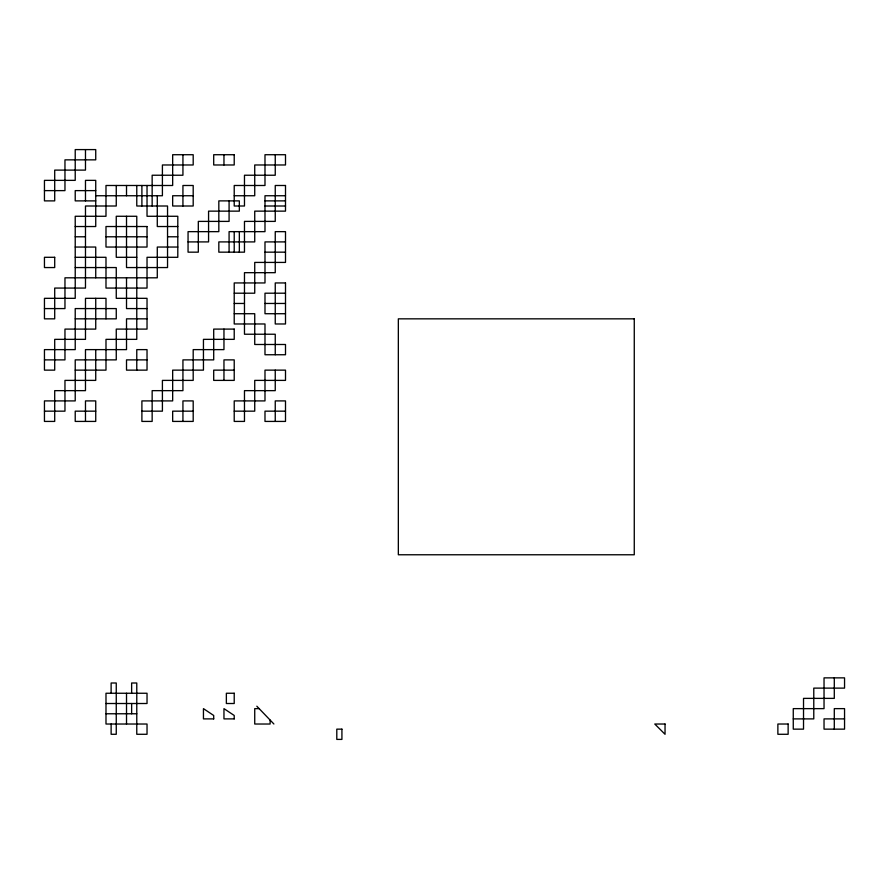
<?xml version="1.0" encoding="UTF-8"?>
<svg xmlns="http://www.w3.org/2000/svg" width="889" height="889" viewBox="0 0 889 889"><rect width="100%" height="100%" fill="white"/><g stroke="black" fill="none" stroke-linecap="round" stroke-linejoin="round"><path stroke-width="1.33" d="M44.45 190.624L64.964 190.624L64.964 159.853L95.734 159.853L95.734 149.596L75.221 149.596L75.221 180.367L44.45 180.367L44.45 200.881L54.707 200.881L54.707 170.11L85.477 170.11L85.477 149.596M95.734 190.624L75.221 190.624L75.221 200.881L95.734 200.881M95.734 195.747L162.409 195.747L162.409 164.976L193.191 164.976L193.191 154.719L172.666 154.719L172.666 185.49L105.991 185.49L105.991 216.271L75.221 216.271L75.221 298.326L44.45 298.326L44.45 318.84L54.707 318.84L54.707 288.069L85.477 288.069L85.477 206.004L116.259 206.004L116.259 185.49M193.191 195.747L172.666 195.747L172.666 206.004L193.191 206.004L193.191 185.49L182.934 185.49L182.934 206.004M234.218 195.747L254.732 195.747L254.732 164.976L285.502 164.976L285.502 154.719L264.989 154.719L264.989 185.49L234.218 185.49L234.218 206.004L244.475 206.004L244.475 175.233L275.246 175.233L275.246 154.719M285.502 195.747L264.989 195.747L264.989 231.651L229.084 231.651L229.084 252.165M264.989 200.881L285.502 200.881M264.989 206.004L285.502 206.004M75.221 226.528L95.734 226.528L95.734 180.367L85.477 180.367L85.477 200.881M177.8 226.528L157.286 226.528L157.286 195.747M75.221 236.785L85.477 236.785M105.991 236.785L147.029 236.785M167.543 236.785L177.8 236.785M188.057 241.908L208.571 241.908L208.571 211.138L239.341 211.138L239.341 200.881L218.827 200.881L218.827 231.651L188.057 231.651L188.057 252.165L198.314 252.165L198.314 221.394L229.084 221.394L229.084 200.881M285.502 241.908L264.989 241.908L264.989 282.946L234.218 282.946L234.218 323.974L264.989 323.974L264.989 354.744L285.502 354.744L285.502 344.488L254.732 344.488L254.732 313.717L234.218 313.717M75.221 247.042L95.734 247.042L95.734 277.812M177.8 247.042L157.286 247.042L157.286 277.812L64.964 277.812L64.964 308.583L44.45 308.583M264.989 252.165L285.502 252.165M75.221 257.299L105.991 257.299L105.991 288.069L147.029 288.069L147.029 257.299L177.8 257.299L177.8 216.271L147.029 216.271L147.029 185.49M136.773 257.299L116.259 257.299L116.259 216.271L136.773 216.271L136.773 339.354L105.991 339.354L105.991 370.135L75.221 370.135M75.221 267.556L116.259 267.556L116.259 298.326L147.029 298.326L147.029 329.097L116.259 329.097L116.259 359.878L75.221 359.878L75.221 400.906L44.45 400.906L44.45 421.419L54.707 421.419L54.707 390.649L85.477 390.649L85.477 349.621L126.516 349.621L126.516 318.84L147.029 318.84M234.218 293.203L254.732 293.203L254.732 262.422L285.502 262.422L285.502 231.651L275.246 231.651L275.246 272.679L244.475 272.679L244.475 334.231L275.246 334.231L275.246 354.744M285.502 293.203L264.989 293.203L264.989 313.717L285.502 313.717M234.218 303.46L244.475 303.46M264.989 303.46L285.502 303.46M147.029 308.583L126.516 308.583L126.516 277.812M75.221 318.84L116.259 318.84L116.259 308.583L75.221 308.583L75.221 349.621L44.45 349.621L44.45 370.135L54.707 370.135L54.707 339.354L85.477 339.354L85.477 298.326L105.991 298.326L105.991 318.84M44.45 359.878L64.964 359.878L64.964 329.097L95.734 329.097L95.734 298.326M147.029 359.878L126.516 359.878L126.516 370.135L147.029 370.135L147.029 349.621L136.773 349.621L136.773 370.135M234.218 370.135L213.704 370.135L213.704 380.392L234.218 380.392L234.218 359.878L223.961 359.878L223.961 380.392M44.45 411.163L64.964 411.163L64.964 380.392L95.734 380.392L95.734 349.621M95.734 411.163L75.221 411.163L75.221 421.419L95.734 421.419L95.734 400.906L85.477 400.906L85.477 421.419M141.896 411.163L162.409 411.163L162.409 380.392L193.191 380.392L193.191 349.621L223.961 349.621L223.961 329.097M193.191 411.163L172.666 411.163L172.666 421.419L193.191 421.419L193.191 400.906L182.934 400.906L182.934 421.419M234.218 411.163L254.732 411.163L254.732 380.392L285.502 380.392L285.502 370.135L264.989 370.135L264.989 400.906L234.218 400.906L234.218 421.419L244.475 421.419L244.475 390.649L275.246 390.649L275.246 370.135M285.502 411.163L264.989 411.163L264.989 421.419L285.502 421.419L285.502 400.906L275.246 400.906L275.246 421.419M105.991 703.51L147.029 703.51L147.029 693.253L105.991 693.253L105.991 724.024L147.029 724.024L147.029 734.281L136.773 734.281L136.773 682.996L131.639 682.996L131.639 693.253M259.155 708.633L254.732 708.633L254.732 724.024L270.123 724.024L270.123 720.079M105.991 713.767L136.773 713.767M793.266 718.89L813.779 718.89L813.779 688.119L844.55 688.119L844.55 677.863L824.036 677.863L824.036 708.633L793.266 708.633L793.266 729.147L803.523 729.147L803.523 698.376L834.293 698.376L834.293 677.863M844.55 718.89L824.036 718.89L824.036 729.147L844.55 729.147L844.55 708.633L834.293 708.633L834.293 729.147M256.821 706.199L273.89 724.002M239.341 231.651L239.341 252.165M234.218 231.651L234.218 252.165M223.961 154.719L223.961 164.976M182.934 154.719L182.934 175.233L152.152 175.233L152.152 206.004M141.896 185.49L141.896 206.004M136.773 185.49L136.773 206.004L167.543 206.004L167.543 267.556L126.516 267.556L126.516 216.271M131.639 703.51L131.639 713.767M126.516 185.49L126.516 195.747M126.516 693.253L126.516 724.024M111.125 693.253L111.125 682.996L116.259 682.996L116.259 734.281L111.125 734.281L111.125 724.024M234.218 154.719L213.704 154.719L213.704 164.976L234.218 164.976L234.218 154.719M285.502 185.49L275.246 185.49L275.246 221.394L244.475 221.394L244.475 252.165L218.827 252.165L218.827 241.908L254.732 241.908L254.732 211.138L285.502 211.138L285.502 185.49M147.029 226.528L105.991 226.528L105.991 247.042L147.029 247.042L147.029 226.528M54.707 257.299L44.45 257.299L44.45 267.556L54.707 267.556L54.707 257.299M285.502 282.946L275.246 282.946L275.246 323.974L285.502 323.974L285.502 282.946M634.268 318.84L398.339 318.84L398.339 554.769L634.268 554.769L634.268 318.84M234.218 329.097L213.704 329.097L213.704 359.878L182.934 359.878L182.934 390.649L152.152 390.649L152.152 421.419L141.896 421.419L141.896 400.906L172.666 400.906L172.666 370.135L203.448 370.135L203.448 339.354L234.218 339.354L234.218 329.097M234.218 693.253L226.362 693.253L226.362 703.51L234.218 703.51L234.218 693.253M213.704 718.89L203.448 718.89L203.448 708.633L213.704 715.478L213.704 718.89M234.218 718.89L223.961 718.89L223.961 708.633L234.218 715.478L234.218 718.89M665.039 724.024L654.782 724.024L665.039 734.281L665.039 724.024M788.132 724.024L777.875 724.024L777.875 734.281L788.132 734.281L788.132 724.024M341.921 729.147L336.798 729.147L336.798 739.404L341.921 739.404L341.921 729.147"/></g></svg>
